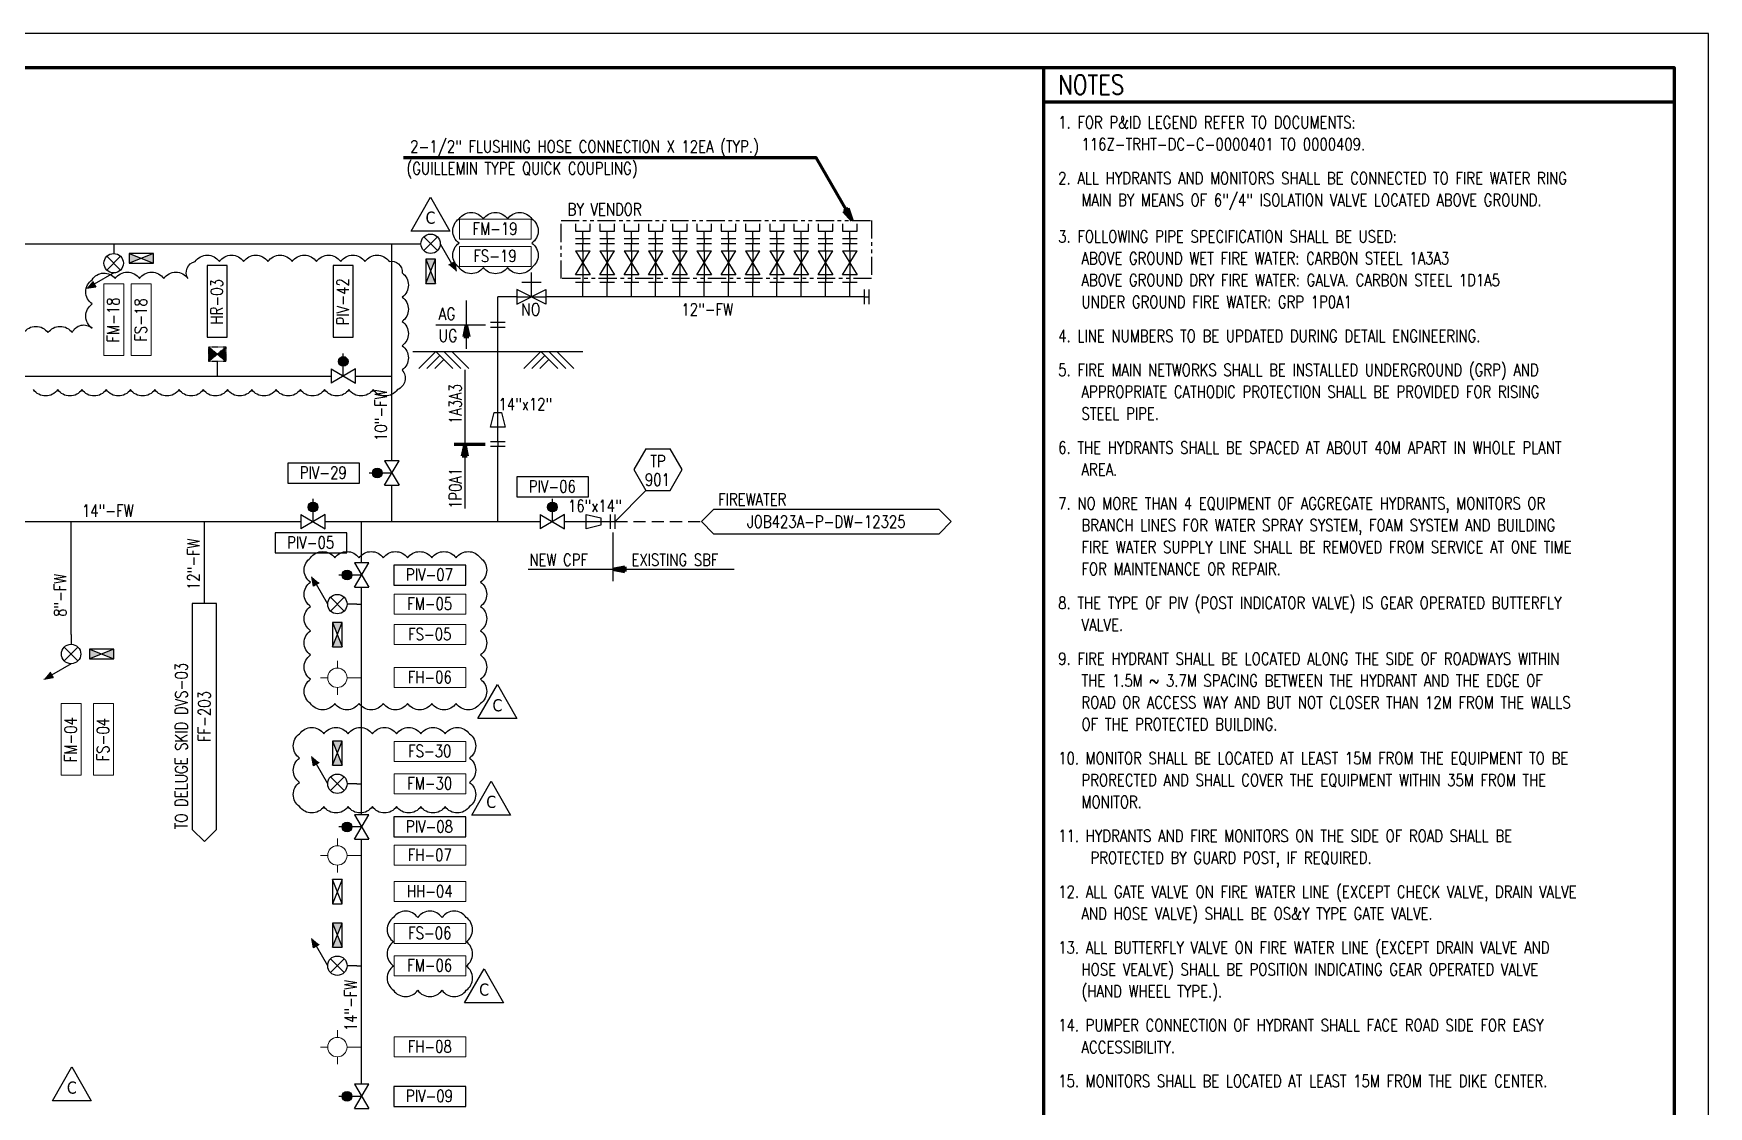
# Model space of a CAD drawing. Header units: millimetres. Extents: x 0 to 841, y 0 to 594.
# Drawn here: x 495.8 to 841, y 372.9 to 594 of the extents above; entities that cross this region are included whole.
import ezdxf
from ezdxf.enums import TextEntityAlignment as Align

# ---------------------------------------------------------------- set-up
doc = ezdxf.new("R2010")
doc.units = ezdxf.units.MM
for name, pattern in [('CENTER', [2, 1.25, -0.25, 0.25, -0.25]), ('HID3', [7, 5, -2]), ('HIDDEN', [0.375, 0.25, -0.125]), ('PHANTOM', [2.5, 1.25, -0.25, 0.25, -0.25, 0.25, -0.25])]:
    doc.linetypes.add(name, pattern=pattern)
for name, color, linetype in [('(PIPELINE) FIREWATER UG', 4, 'HID3'), ('(USER) FF_FIRE MONITOR', 2, 'Continuous'), ('(USER) FF_FIRE WATER LINE (AG)', 4, 'Continuous'), ('(USER) FF_OUTDOOR HOSE RELEL', 2, 'CENTER'), ('(USER) WATER SPRAY SYTEM', 7, 'Continuous'), ('1p', 1, 'PHANTOM'), ('2c', 7, 'Continuous'), ('3c', 6, 'Continuous'), ('border', 7, 'Continuous'), ('FF_FOAM SHELTER', 2, 'Continuous'), ('FF_HOSE HOUSE', 2, 'Continuous'), ('FF_TAG_HR', 7, 'Continuous'), ('FF_TAG_PIV', 7, 'Continuous'), ('Fire-Flange', 2, 'Continuous'), ('Fire-Text', 7, 'Continuous'), ('Fire-Text-1', 7, 'Continuous'), ('Fire-Valve-Gate', 2, 'Continuous'), ('PIV', 2, 'Continuous'), ('Reducer', 2, 'Continuous'), ('Rev.C', 1, 'Continuous'), ('TITLE', 7, 'Continuous')]:
    doc.layers.add(name, color=color, linetype=linetype)
doc.layers.add('(PIPELINE) 가상선 (색 없음)', color=250, linetype='Continuous', transparency=0.9)
for name, color, linetype, lineweight in [('(USER) FF_WATER HYDRANT (3WAY)', 2, 'Continuous', 0), ('FF_DETAIL', 7, 'Continuous', 100), ('FF_HOSE VALVE', 2, 'Continuous', 100), ('FF_TAG_FH', 7, 'Continuous', 0), ('FF_TAG_FS', 7, 'Continuous', 0), ('FF_TAG_HFM', 7, 'Continuous', 0), ('FF_TAG_HH', 7, 'Continuous', 0), ('P', 250, 'Continuous', 100)]:
    doc.layers.add(name, color=color, linetype=linetype, lineweight=lineweight)
doc.styles.add('GHS', font='romans.shx', dxfattribs={"width": 0.9, "bigfont": 'ghs.shx'})
doc.styles.add('HSG', font='simplex.shx')
doc.styles.add('ROMANS', font='romans.shx', dxfattribs={"width": 0.85})
doc.styles.add('VERDANA', font='verdana.ttf', dxfattribs={"width": 0.75})

# ---------------------------------------------------------------- blocks, each defined once
blk = doc.blocks.new('A$C25e64853')
at = {"layer": '(USER) FF_FIRE MONITOR', "linetype": 'Continuous'}
h = blk.add_hatch(color=256, dxfattribs=at)
h.dxf.hatch_style = 1
h.paths.add_polyline_path([(1391, 4342), (2110, 4468), (1641, 3908)])
for p, q in [((0, 3250), (1516, 4125)), ((1391, 4342), (2110, 4468)), ((1641, 3908), (1391, 4342)), ((-530, 1970), (530, 3030)), ((530, 1970), (-530, 3030)), ((0, 1000), (0, 1750))]:
    blk.add_line(p, q, dxfattribs=at)
blk.add_circle((0, 2500), 750, dxfattribs=at)
blk = doc.blocks.new('A$C029752eb')
at = {"layer": 'FF_HOSE HOUSE', "linetype": 'Continuous'}
for p, q in [((-5, 2), (-5, 0)), ((0, 2), (-5, 2)), ((-5, 2), (0, 0)), ((0, 2), (-5, 0)), ((-5, 0), (0, 0)), ((0, 0), (0, 2))]:
    blk.add_line(p, q, dxfattribs=at)
blk = doc.blocks.new('A$Cdd6ef483')
at = {"layer": 'FF_FOAM SHELTER', "linetype": 'Continuous'}
h = blk.add_hatch(color=256, dxfattribs=at)
h.dxf.hatch_style = 1
h.paths.add_polyline_path([(-5, 2), (-5, 0), (-2.5, 1)])
h.paths.add_polyline_path([(0, 2), (-2.5, 1), (0, 0)])
for p, q in [((-5, 2), (-5, 0)), ((0, 2), (-5, 2)), ((-5, 2), (0, 0)), ((0, 2), (-5, 0)), ((-5, 0), (0, 0)), ((0, 0), (0, 2))]:
    blk.add_line(p, q, dxfattribs=at)
blk = doc.blocks.new('A$C7f0073da')
at = {"layer": 'PIV', "linetype": 'Continuous'}
h = blk.add_hatch(color=256, dxfattribs=at)
h.dxf.hatch_style = 1
edge = h.paths.add_edge_path()
edge.add_arc((0, 900), 300, 0, 360)
for p, q in [((0, 0), (0, 1400)), ((-750, 450), (-750, -450)), ((-750, 450), (750, -450)), ((750, 450), (-750, -450)), ((750, -450), (750, 450))]:
    blk.add_line(p, q, dxfattribs=at)
blk.add_circle((0, 900), 300, dxfattribs=at)
blk = doc.blocks.new('A$C004D60F6')
at = {"layer": '(USER) FF_WATER HYDRANT (3WAY)', "linetype": 'Continuous'}
for p, q in [((0, -400), (0, 50)), ((-600, -1000), (-1050, -1000)), ((600, -1000), (1050, -1000)), ((0, -1600), (0, -2500))]:
    blk.add_line(p, q, dxfattribs=at)
blk.add_circle((0, -1000), 600, dxfattribs=at)
blk = doc.blocks.new('A$C67D7609D')
at = {"layer": 'FF_DETAIL', "linetype": 'Continuous'}
h = blk.add_hatch(color=256, dxfattribs=at)
h.dxf.hatch_style = 1
h.paths.add_polyline_path([(0, 0), (-2.5, -0.5), (-2.5, 0.5)])
for p, q in [((-2.5, 0.5), (-2.5, -0.5)), ((0, 0), (-2.5, 0.5)), ((0, 0), (-2.5, -0.5))]:
    blk.add_line(p, q, dxfattribs=at)
blk = doc.blocks.new('A$C15AA2AB4')
for p, q in [((-23.25, 5), (-25.75, 2.5)), ((23.25, 5), (-23.25, 5)), ((23.25, 5), (25.75, 2.5)), ((-25.75, 2.5), (-23.25, 0)), ((-23.25, 0), (23.25, 0)), ((25.75, 2.5), (23.25, 0))]:
    blk.add_line(p, q)
blk = doc.blocks.new('A$C863dcba8')
at = {"layer": '3c', "color": 2}
blk.add_line((-1.5, 0), (1.5, 0), dxfattribs=at)
at = {"layer": '3c', "color": 2, "linetype": 'Continuous'}
for p, q in [((-1.5, -5), (1.5, 0)), ((-1.5, 0), (1.5, -5)), ((1.5, -5), (-1.5, -5))]:
    blk.add_line(p, q, dxfattribs=at)
blk = doc.blocks.new('Fire-Flange')
at = {"layer": 'Fire-Flange'}
for p, q in [((-1, -1.5), (-1, 1.5)), ((0, -1.5), (0, 1.5))]:
    blk.add_line(p, q, dxfattribs=at)
blk = doc.blocks.new('Fire-Valve-Gate')
at = {"layer": 'Fire-Valve-Gate'}
for p, q in [((3, 0), (3, 5)), ((1, 3), (5, 3))]:
    blk.add_line(p, q, dxfattribs=at)
blk.add_lwpolyline([(6, -1.5), (0, 1.5), (0, -1.5), (6, 1.5)], close=True, dxfattribs=at)
blk = doc.blocks.new('A$C16d36d41')
for p, q in [((46.51, 2.5), (0, 2.5)), ((0, 2.5), (0, -2.5)), ((49.01, 0), (46.51, 2.5)), ((0, -2.5), (46.51, -2.5)), ((46.51, -2.5), (49.01, 0))]:
    blk.add_line(p, q)
blk = doc.blocks.new('A$C70daf05d')
at = {"layer": '(USER) FF_OUTDOOR HOSE RELEL'}
h = blk.add_hatch(color=256, dxfattribs=at)
h.dxf.hatch_style = 1
h.paths.add_polyline_path([(-1750, 1500), (-1750, -1500), (0, 0), (1750, 1500), (1750, -1500)])
for p, q in [((1750, 1500), (-1750, -1500)), ((-1750, 1500), (1750, -1500))]:
    blk.add_line(p, q, dxfattribs=at)
at = {"layer": '(USER) FF_OUTDOOR HOSE RELEL', "linetype": 'Continuous'}
blk.add_line((1750, -1500), (1750, 500), dxfattribs=at)
at = {"layer": '(USER) FF_OUTDOOR HOSE RELEL'}
for points in [[(-1750, 1500), (1750, 1500), (1750, -1500), (-1750, -1500), (-1750, 1500)], [(-1750, 1500), (-1750, -1500), (0, 0), (1750, 1500), (1750, -1500), (-1750, 1500)]]:
    blk.add_lwpolyline(points, dxfattribs=at)

msp = doc.modelspace()

# ---------------------------------------------------------------- linework, layer by layer
at = {"layer": '(PIPELINE) FIREWATER UG', "linetype": 'Continuous', "ltscale": 20}
for p, q in [((414.21, 550.69), (573.67, 550.69)), ((569.67, 505.94), (569.67, 550.69)), ((591.52, 515.91), (591.52, 533.51)), ((533.71, 526.44), (533.71, 523.44)), ((366.71, 523.44), (557.17, 523.44)), ((562.17, 523.44), (569.67, 523.44)), ((591.52, 509.91), (591.52, 512.91)), ((591.52, 509.91), (591.52, 512.91)), ((591.52, 493.44), (591.52, 508.91)), ((569.67, 493.44), (569.67, 500.94)), ((474.83, 493.44), (550.96, 493.44)), ((503.59, 470.17), (503.59, 493.44)), ((531.05, 476.55), (531.05, 493.44)), ((555.96, 493.44), (600.28, 493.44)), ((563.46, 484.94), (563.46, 493.44)), ((605.28, 493.44), (609.73, 493.44)), ((612.73, 493.44), (614.73, 493.44)), ((563.46, 433.04), (563.46, 479.94)), ((563.46, 377.54), (563.46, 428.04))]:
    msp.add_line(p, q, dxfattribs=at)
at = {"layer": '(PIPELINE) 가상선 (색 없음)'}
for p, q in [((609.05, 551.76), (609.05, 550.76)), ((609.05, 549.26), (609.05, 542.76)), ((614.05, 551.76), (614.05, 550.76)), ((614.05, 549.26), (614.05, 542.76)), ((619.05, 551.76), (619.05, 550.76)), ((619.05, 549.26), (619.05, 542.76)), ((624.05, 551.76), (624.05, 550.76)), ((624.05, 549.26), (624.05, 542.76)), ((629.05, 551.76), (629.05, 550.76)), ((629.05, 549.26), (629.05, 542.76)), ((634.05, 551.76), (634.05, 550.76)), ((634.05, 549.26), (634.05, 542.76)), ((639.05, 551.76), (639.05, 550.76)), ((639.05, 549.26), (639.05, 542.76)), ((644.05, 551.76), (644.05, 550.76)), ((644.05, 549.26), (644.05, 542.76)), ((649.05, 551.76), (649.05, 550.76)), ((649.05, 549.26), (649.05, 542.76)), ((654.05, 551.76), (654.05, 550.76)), ((654.05, 549.26), (654.05, 542.76)), ((659.05, 551.76), (659.05, 550.76)), ((659.05, 549.26), (659.05, 542.76)), ((664.05, 551.76), (664.05, 550.76)), ((664.05, 549.26), (664.05, 542.76)), ((595.44, 539.76), (601.44, 539.76)), ((667.05, 539.76), (668.05, 539.76)), ((591.52, 533.51), (591.52, 534.51)), ((591.52, 512.91), (591.52, 515.91)), ((591.52, 509.91), (591.52, 508.91)), ((609.73, 493.44), (612.73, 493.44)), ((614.73, 493.44), (615.73, 493.44))]:
    msp.add_line(p, q, dxfattribs=at)
at = {"layer": '(USER) FF_FIRE WATER LINE (AG)', "linetype": 'Continuous'}
for p, q in [((609.05, 551.76), (609.05, 553.26)), ((614.05, 551.76), (614.05, 553.26)), ((619.05, 551.76), (619.05, 553.26)), ((624.05, 551.76), (624.05, 553.26)), ((629.05, 551.76), (629.05, 553.26)), ((634.05, 551.76), (634.05, 553.26)), ((639.05, 551.76), (639.05, 553.26)), ((644.05, 551.76), (644.05, 553.26)), ((649.05, 551.76), (649.05, 553.26)), ((654.05, 551.76), (654.05, 553.26)), ((659.05, 551.76), (659.05, 553.26)), ((664.05, 551.76), (664.05, 553.26)), ((609.05, 549.26), (609.05, 550.76)), ((614.05, 549.26), (614.05, 550.76)), ((619.05, 549.26), (619.05, 550.76)), ((624.05, 549.26), (624.05, 550.76)), ((629.05, 549.26), (629.05, 550.76)), ((634.05, 549.26), (634.05, 550.76)), ((639.05, 549.26), (639.05, 550.76)), ((644.05, 549.26), (644.05, 550.76)), ((649.05, 549.26), (649.05, 550.76)), ((654.05, 549.26), (654.05, 550.76)), ((659.05, 549.26), (659.05, 550.76)), ((664.05, 549.26), (664.05, 550.76)), ((609.05, 539.76), (609.05, 542.76)), ((614.05, 539.76), (614.05, 542.76)), ((619.05, 539.76), (619.05, 542.76)), ((624.05, 539.76), (624.05, 542.76)), ((629.05, 539.76), (629.05, 542.76)), ((634.05, 539.76), (634.05, 542.76)), ((639.05, 539.76), (639.05, 542.76)), ((644.05, 539.76), (644.05, 542.76)), ((649.05, 539.76), (649.05, 542.76)), ((654.05, 539.76), (654.05, 542.76)), ((659.05, 539.76), (659.05, 542.76)), ((664.05, 539.76), (664.05, 542.76)), ((595.44, 539.76), (591.52, 539.76)), ((591.52, 534.51), (591.52, 539.76)), ((667.05, 539.76), (601.44, 539.76))]:
    msp.add_line(p, q, dxfattribs=at)
at = {"layer": '(USER) FF_FIRE WATER LINE (AG)', "color": 7, "linetype": 'Continuous'}
for p, q in [((667.05, 538.26), (667.05, 541.26)), ((668.05, 538.26), (668.05, 541.26)), ((614.73, 491.94), (614.73, 494.94)), ((615.73, 491.94), (615.73, 494.94))]:
    msp.add_line(p, q, dxfattribs=at)
at = {"layer": '(USER) FF_FIRE WATER LINE (AG)', "color": 7, "linetype": 'HIDDEN', "ltscale": 10}
msp.add_line((615.73, 493.44), (633.47, 493.44), dxfattribs=at)
at = {"layer": '(USER) FF_FIRE WATER LINE (AG)', "color": 2}
for p, q in [((562.46, 476.44), (563.46, 476.44)), ((562.46, 439.44), (563.46, 439.44)), ((562.46, 401.95), (563.46, 401.95))]:
    msp.add_line(p, q, dxfattribs=at)
at = {"color": 15, "linetype": 'Continuous'}
for p, q in [((574.02, 528.51), (609.02, 528.51)), ((578.76, 528.51), (575.26, 525.01)), ((578.76, 528.51), (582.26, 525.01)), ((580.41, 528.51), (583.91, 525.01)), ((582.06, 528.51), (585.55, 525.01)), ((600.4, 528.51), (596.9, 525.01)), ((600.4, 528.51), (603.9, 525.01)), ((602.05, 528.51), (605.55, 525.01)), ((603.7, 528.51), (607.19, 525.01)), ((579.59, 527.68), (576.91, 525.01)), ((580.41, 526.86), (578.56, 525.01)), ((601.22, 527.68), (598.55, 525.01)), ((602.05, 526.86), (600.2, 525.01))]:
    msp.add_line(p, q, dxfattribs=at)
at = {"color": 0}
for p, q in [((622.05, 508.45), (619.52, 504.17)), ((622.05, 508.45), (627.05, 508.45)), ((629.52, 504.17), (627.05, 508.45)), ((619.52, 504.17), (622.05, 499.84)), ((627.05, 499.84), (629.52, 504.17)), ((622.05, 499.84), (615.73, 493.44)), ((622.05, 499.84), (627.05, 499.84))]:
    msp.add_line(p, q, dxfattribs=at)
at = {"layer": '1p', "ltscale": 3}
msp.add_lwpolyline([(604.55, 555.51), (668.55, 555.51), (668.55, 543.51), (604.55, 543.51)], close=True, dxfattribs=at)
at = {"layer": '2c'}
for p, q in [((615.23, 491.19), (615.23, 481.15)), ((597.78, 483.64), (640.24, 483.64))]:
    msp.add_line(p, q, dxfattribs=at)
at = {"layer": '3c', "color": 2}
for p, q in [((607.55, 554.76), (607.55, 553.26)), ((607.55, 553.26), (610.55, 553.26)), ((610.55, 553.26), (610.55, 554.76)), ((612.55, 554.76), (612.55, 553.26)), ((612.55, 553.26), (615.55, 553.26)), ((615.55, 553.26), (615.55, 554.76)), ((617.55, 554.76), (617.55, 553.26)), ((617.55, 553.26), (620.55, 553.26)), ((620.55, 553.26), (620.55, 554.76)), ((622.55, 554.76), (622.55, 553.26)), ((622.55, 553.26), (625.55, 553.26)), ((625.55, 553.26), (625.55, 554.76)), ((627.55, 554.76), (627.55, 553.26)), ((627.55, 553.26), (630.55, 553.26)), ((630.55, 553.26), (630.55, 554.76)), ((632.55, 554.76), (632.55, 553.26)), ((632.55, 553.26), (635.55, 553.26)), ((635.55, 553.26), (635.55, 554.76)), ((637.55, 554.76), (637.55, 553.26)), ((637.55, 553.26), (640.55, 553.26)), ((640.55, 553.26), (640.55, 554.76)), ((642.55, 554.76), (642.55, 553.26)), ((642.55, 553.26), (645.55, 553.26)), ((645.55, 553.26), (645.55, 554.76)), ((647.55, 554.76), (647.55, 553.26)), ((647.55, 553.26), (650.55, 553.26)), ((650.55, 553.26), (650.55, 554.76)), ((652.55, 554.76), (652.55, 553.26)), ((652.55, 553.26), (655.55, 553.26)), ((655.55, 553.26), (655.55, 554.76)), ((657.55, 554.76), (657.55, 553.26)), ((657.55, 553.26), (660.55, 553.26)), ((660.55, 553.26), (660.55, 554.76)), ((662.55, 554.76), (662.55, 553.26)), ((662.55, 553.26), (665.55, 553.26)), ((665.55, 553.26), (665.55, 554.76)), ((607.55, 551.76), (610.55, 551.76)), ((607.55, 550.76), (610.55, 550.76)), ((612.55, 551.76), (615.55, 551.76)), ((612.55, 550.76), (615.55, 550.76)), ((617.55, 551.76), (620.55, 551.76)), ((617.55, 550.76), (620.55, 550.76)), ((622.55, 551.76), (625.55, 551.76)), ((622.55, 550.76), (625.55, 550.76)), ((627.55, 551.76), (630.55, 551.76)), ((627.55, 550.76), (630.55, 550.76)), ((632.55, 551.76), (635.55, 551.76)), ((632.55, 550.76), (635.55, 550.76)), ((637.55, 551.76), (640.55, 551.76)), ((637.55, 550.76), (640.55, 550.76)), ((642.55, 551.76), (645.55, 551.76)), ((642.55, 550.76), (645.55, 550.76)), ((647.55, 551.76), (650.55, 551.76)), ((647.55, 550.76), (650.55, 550.76)), ((652.55, 551.76), (655.55, 551.76)), ((652.55, 550.76), (655.55, 550.76)), ((657.55, 551.76), (660.55, 551.76)), ((657.55, 550.76), (660.55, 550.76)), ((662.55, 551.76), (665.55, 551.76)), ((662.55, 550.76), (665.55, 550.76))]:
    msp.add_line(p, q, dxfattribs=at)
at = {"layer": '3c', "color": 2, "linetype": 'Continuous'}
for p, q in [((607.55, 542.76), (610.55, 542.76)), ((612.55, 542.76), (615.55, 542.76)), ((617.55, 542.76), (620.55, 542.76)), ((622.55, 542.76), (625.55, 542.76)), ((627.55, 542.76), (630.55, 542.76)), ((632.55, 542.76), (635.55, 542.76)), ((637.55, 542.76), (640.55, 542.76)), ((642.55, 542.76), (645.55, 542.76)), ((647.55, 542.76), (650.55, 542.76)), ((652.55, 542.76), (655.55, 542.76)), ((657.55, 542.76), (660.55, 542.76)), ((662.55, 542.76), (665.55, 542.76))]:
    msp.add_line(p, q, dxfattribs=at)
at = {"layer": 'border'}
msp.add_lwpolyline([(0, 0), (841, 0), (841, 594), (0, 594)], close=True, dxfattribs=at)
at = {"layer": 'FF_DETAIL', "color": 0, "linetype": 'Continuous'}
for points in [[(572.07, 568.47), (657.08, 568.47), (664.51, 555.51)], [(582.54, 509.41), (588.92, 509.41)]]:
    msp.add_lwpolyline(points, dxfattribs=at)
at = {"layer": 'FF_TAG_FH'}
for points in [[(570.19, 459.25), (584.96, 459.25), (584.96, 463.37), (570.19, 463.37), (570.19, 459.25)], [(570.19, 422.64), (584.96, 422.64), (584.96, 426.76), (570.19, 426.76), (570.19, 422.64)], [(570.19, 383.16), (584.96, 383.16), (584.96, 387.28), (570.19, 387.28), (570.19, 383.16)]]:
    msp.add_lwpolyline(points, dxfattribs=at)
at = {"layer": 'FF_TAG_FS'}
for points in [[(583.64, 546.03), (598.41, 546.03), (598.41, 550.15), (583.64, 550.15), (583.64, 546.03)], [(520.1, 527.69), (520.1, 542.45), (515.98, 542.45), (515.98, 527.69), (520.1, 527.69)], [(570.19, 468.11), (584.96, 468.11), (584.96, 472.23), (570.19, 472.23), (570.19, 468.11)], [(512.31, 441.23), (512.31, 456), (508.19, 456), (508.19, 441.23), (512.31, 441.23)], [(570.19, 444.04), (584.96, 444.04), (584.96, 448.16), (570.19, 448.16), (570.19, 444.04)], [(570.19, 406.55), (584.96, 406.55), (584.96, 410.67), (570.19, 410.67), (570.19, 406.55)]]:
    msp.add_lwpolyline(points, dxfattribs=at)
at = {"layer": 'FF_TAG_HFM'}
for points in [[(583.64, 551.65), (598.41, 551.65), (598.41, 555.77), (583.64, 555.77), (583.64, 551.65)], [(514.43, 527.69), (514.43, 542.45), (510.31, 542.45), (510.31, 527.69), (514.43, 527.69)], [(570.19, 474.38), (584.96, 474.38), (584.96, 478.5), (570.19, 478.5), (570.19, 474.38)], [(505.65, 441.23), (505.65, 456), (501.53, 456), (501.53, 441.23), (505.65, 441.23)], [(570.19, 437.38), (584.96, 437.38), (584.96, 441.5), (570.19, 441.5), (570.19, 437.38)], [(570.19, 399.89), (584.96, 399.89), (584.96, 404.01), (570.19, 404.01), (570.19, 399.89)]]:
    msp.add_lwpolyline(points, dxfattribs=at)
at = {"layer": 'FF_TAG_HH'}
msp.add_lwpolyline([(570.19, 415.15), (584.96, 415.15), (584.96, 419.27), (570.19, 419.27), (570.19, 415.15)], dxfattribs=at)
at = {"layer": 'FF_TAG_HR'}
msp.add_lwpolyline([(535.77, 531.44), (535.77, 546.2), (531.65, 546.2), (531.65, 531.44), (535.77, 531.44)], dxfattribs=at)
at = {"layer": 'FF_TAG_PIV'}
for points in [[(561.73, 531.44), (561.73, 546.2), (557.61, 546.2), (557.61, 531.44), (561.73, 531.44)], [(548.24, 501.38), (563.01, 501.38), (563.01, 505.5), (548.24, 505.5), (548.24, 501.38)], [(595.45, 498.53), (610.22, 498.53), (610.22, 502.65), (595.45, 502.65), (595.45, 498.53)], [(545.65, 486.99), (560.42, 486.99), (560.42, 491.11), (545.65, 491.11), (545.65, 486.99)], [(570.13, 480.38), (584.9, 480.38), (584.9, 484.5), (570.13, 484.5), (570.13, 480.38)], [(570.13, 428.48), (584.9, 428.48), (584.9, 432.6), (570.13, 432.6), (570.13, 428.48)], [(570.13, 372.98), (584.9, 372.98), (584.9, 377.1), (570.13, 377.1), (570.13, 372.98)]]:
    msp.add_lwpolyline(points, dxfattribs=at)
at = {"layer": 'Fire-Text-1'}
for p, q in [((585.02, 539.01), (585.02, 529.01)), ((578.74, 534.01), (589.02, 534.01))]:
    msp.add_line(p, q, dxfattribs=at)
msp.add_lwpolyline([(584.7, 524.69), (584.7, 496.15)], dxfattribs=at)
at = {"layer": 'P', "color": 0, "linetype": 'Continuous'}
for points in [[(27.99, 586.93), (27.99, 7), (834, 7), (834, 586.93), (27.99, 586.93)], [(704, 586.93), (704, 7)], [(704, 579.94), (834, 579.94)]]:
    msp.add_lwpolyline(points, dxfattribs=at)
at = {"layer": 'Reducer'}
for points in [[(590.77, 515.91), (592.27, 515.91), (593.02, 512.91), (590.02, 512.91)], [(612.73, 494.19), (612.73, 492.69), (609.73, 491.94), (609.73, 494.94)]]:
    msp.add_lwpolyline(points, close=True, dxfattribs=at)
at = {"layer": 'Rev.C'}
for points in [[(577.66, 560.31), (581.66, 553.31), (573.66, 553.31)], [(591.44, 459.86), (595.44, 452.86), (587.44, 452.86)], [(590.16, 439.96), (594.16, 432.96), (586.16, 432.96)], [(588.69, 401.28), (592.69, 394.28), (584.69, 394.28)], [(503.74, 381.09), (507.74, 374.09), (499.74, 374.09)]]:
    msp.add_lwpolyline(points, close=True, dxfattribs=at)
for points in [[(583.54, 555.82, -0.520567), (588.54, 555.82, -0.520567), (593.54, 555.82, -0.520567), (598.54, 555.82, -0.520567), (598.54, 550.82, -0.520567), (598.54, 545.82, -0.520567), (593.54, 545.82, -0.520567), (588.54, 545.82, -0.520567), (583.54, 545.82, -0.520567), (583.54, 550.82, -0.520567), (583.54, 555.82, -0.520567)], [(493.83, 532.37, -0.520567), (498.83, 532.37, -0.520567), (503.83, 532.37, -0.520567), (507.92, 533.28, -0.520567), (507.92, 538.28, -0.520567), (507.92, 543.28, -0.520567), (512.68, 543.52, -0.520567), (517.68, 543.52, -0.520567), (522.68, 543.52, -0.520567), (527.68, 543.52, -0.520567), (529.15, 547.04, -0.520567), (534.15, 547.04, -0.520567), (539.15, 547.04, -0.520567), (544.15, 547.04, -0.520567), (549.15, 547.04, -0.520567), (554.15, 547.04, -0.520567), (559.15, 547.04, -0.520567), (564.15, 547.04, -0.520567), (569.15, 547.04, -0.520567), (571.79, 544.68, -0.520567), (571.79, 539.68, -0.520567), (571.79, 534.68, -0.520567), (571.79, 529.68, -0.520567), (571.79, 524.68, -0.520567), (570.84, 520.63, -0.520567), (565.84, 520.63, -0.520567), (560.84, 520.63, -0.520567), (555.84, 520.63, -0.520567), (550.84, 520.63, -0.520567), (545.84, 520.63, -0.520567), (540.84, 520.63, -0.520567), (535.84, 520.63, -0.520567), (530.84, 520.63, -0.520567), (525.84, 520.63, -0.520567), (520.84, 520.63, -0.520567), (515.84, 520.63, -0.520567), (510.84, 520.63, -0.520567), (505.84, 520.63, -0.520567), (500.84, 520.63, -0.520567), (495.84, 520.63, -0.520567)], [(552.93, 485.97, -0.520567), (557.93, 485.97, -0.520567), (562.93, 485.97, -0.520567), (567.93, 485.97, -0.520567), (572.93, 485.97, -0.520567), (577.93, 485.97, -0.520567), (582.93, 485.97, -0.520567), (587.93, 485.97, -0.520567), (587.93, 480.97, -0.520567), (587.93, 475.97, -0.520567), (587.93, 470.97, -0.520567), (587.93, 465.97, -0.520567), (587.93, 460.97, -0.520567), (587.93, 455.97, -0.520567), (582.93, 455.97, -0.520567), (577.93, 455.97, -0.520567), (572.93, 455.97, -0.520567), (567.93, 455.97, -0.520567), (562.93, 455.97, -0.520567), (557.93, 455.97, -0.520567), (552.93, 455.97, -0.520567), (552.93, 460.97, -0.520567), (552.93, 465.97, -0.520567), (552.93, 470.97, -0.520567), (552.93, 475.97, -0.520567), (552.93, 480.97, -0.520567), (552.93, 485.97, -0.520567)], [(550.67, 449.72, -0.520567), (555.67, 449.72, -0.520567), (560.67, 449.72, -0.520567), (565.67, 449.72, -0.520567), (570.67, 449.72, -0.520567), (575.67, 449.72, -0.520567), (580.67, 449.72, -0.520567), (585.67, 449.72, -0.520567), (585.67, 444.72, -0.520567), (585.67, 439.72, -0.520567), (585.67, 434.72, -0.520567), (580.67, 434.72, -0.520567), (575.67, 434.72, -0.520567), (570.67, 434.72, -0.520567), (565.67, 434.72, -0.520567), (560.67, 434.72, -0.520567), (555.67, 434.72, -0.520567), (550.67, 434.72, -0.520567), (550.67, 439.72, -0.520567), (550.67, 444.72, -0.520567), (550.67, 449.72, -0.520567)]]:
    msp.add_lwpolyline(points, format="xyb", dxfattribs=at)
msp.add_lwpolyline([(570.03, 401.89, 0.520567), (570.03, 396.89, 0.520567), (575.03, 396.89, 0.520567), (580.03, 396.89, 0.520567), (585.03, 396.89, 0.520567), (585.03, 401.89, 0.520567), (585.03, 406.89, 0.520567), (585.03, 411.89, 0.520567), (580.03, 411.89, 0.520567), (575.03, 411.89, 0.520567), (570.03, 411.89, 0.520567), (570.03, 406.89, 0.520567)], format="xyb", close=True, dxfattribs=at)

# ---------------------------------------------------------------- block references
at = {"layer": '(USER) FF_FIRE MONITOR', "xscale": 0.002666666666666667, "yscale": 0.002666666666666667, "zscale": 0.002666666666666667}
for p, rotation in [((571.01, 550.69), 269.9999999999999), ((512.37, 553.35), 180), ((565.13, 476.44), 89.99999999999999), ((503.59, 472.83), 180), ((565.13, 439.44), 89.99999999999999), ((565.13, 401.95), 89.99999999999999)]:
    msp.add_blockref('A$C25e64853', p, dxfattribs=dict(at, rotation=rotation))
at = {"layer": '(USER) FF_OUTDOOR HOSE RELEL', "xscale": 0.001, "yscale": 0.001, "zscale": 0.001}
msp.add_blockref('A$C70daf05d', (533.71, 527.94), dxfattribs=at)
at = {"layer": '(USER) FF_WATER HYDRANT (3WAY)', "color": 8, "xscale": 0.003333333333333334, "yscale": 0.003333333333333334, "zscale": 0.003333333333333334, "rotation": 89.99999999999999}
for p in [(555.13, 461.27), (555.13, 424.66), (555.13, 385.18)]:
    msp.add_blockref('A$C004D60F6', p, dxfattribs=at)
at = {"layer": '(USER) WATER SPRAY SYTEM', "rotation": 270}
msp.add_blockref('A$C16d36d41', (531.05, 476.55), dxfattribs=at)
at = {"linetype": 'Continuous'}
msp.add_blockref('A$C15AA2AB4', (659.22, 490.94), dxfattribs=at)
at = {"layer": 'FF_DETAIL', "linetype": 'Continuous', "rotation": 299.8249699649733}
msp.add_blockref('A$C67D7609D', (664.51, 555.51), dxfattribs=at)
at = {"layer": 'FF_DETAIL', "linetype": 'Continuous', "xscale": -1, "rotation": 270}
msp.add_blockref('A$C67D7609D', (584.7, 509.41), dxfattribs=at)
at = {"layer": 'FF_DETAIL', "linetype": 'Continuous', "xscale": -1}
msp.add_blockref('A$C67D7609D', (615.23, 483.64), dxfattribs=at)
at = {"layer": 'FF_FOAM SHELTER', "lineweight": -3}
for p in [(520.54, 546.69), (512.42, 465.17)]:
    msp.add_blockref('A$Cdd6ef483', p, dxfattribs=at)
at = {"layer": 'FF_FOAM SHELTER', "lineweight": -3, "rotation": 90}
for p in [(578.67, 547.52), (559.46, 472.67), (559.46, 448.24), (559.46, 410.75)]:
    msp.add_blockref('A$Cdd6ef483', p, dxfattribs=at)
at = {"layer": 'FF_HOSE HOUSE', "lineweight": -3, "rotation": 270}
msp.add_blockref('A$C029752eb', (557.46, 414.71), dxfattribs=at)
at = {"layer": 'FF_HOSE VALVE', "linetype": 'Continuous'}
for p in [(609.05, 549.26), (614.05, 549.26), (619.05, 549.26), (624.05, 549.26), (629.05, 549.26), (634.05, 549.26), (639.05, 549.26), (644.05, 549.26), (649.05, 549.26), (654.05, 549.26), (659.05, 549.26), (664.05, 549.26)]:
    msp.add_blockref('A$C863dcba8', p, dxfattribs=at)
at = {"layer": 'Fire-Flange', "xscale": -1, "rotation": 270}
msp.add_blockref('Fire-Flange', (591.52, 534.51), dxfattribs=at)
at = {"layer": 'Fire-Flange', "rotation": 90}
msp.add_blockref('Fire-Flange', (591.52, 509.91), dxfattribs=at)
at = {"layer": 'Fire-Text-1', "xscale": -1, "rotation": 270}
msp.add_blockref('A$C67D7609D', (585.02, 534.01), dxfattribs=at)
at = {"layer": 'Fire-Valve-Gate'}
msp.add_blockref('Fire-Valve-Gate', (595.44, 539.76), dxfattribs=at)
at = {"layer": 'PIV', "color": 8, "xscale": 0.003333333333333334, "yscale": 0.003333333333333334, "zscale": 0.003333333333333334}
for p in [(559.67, 523.44), (553.46, 493.44), (602.78, 493.44)]:
    msp.add_blockref('A$C7f0073da', p, dxfattribs=at)
at = {"layer": 'PIV', "color": 8, "xscale": 0.003333333333333334, "yscale": 0.003333333333333334, "zscale": 0.003333333333333334, "rotation": 90}
for p in [(569.67, 503.44), (563.46, 482.44), (563.46, 430.54), (563.46, 375.04)]:
    msp.add_blockref('A$C7f0073da', p, dxfattribs=at)

# ---------------------------------------------------------------- texts
at = {"linetype": 'Continuous', "style": 'ROMANS', "width": 0.8}
msp.add_text('BY VENDOR', height=2.5, dxfattribs=at).set_placement((613.53, 557.79), align=Align.MIDDLE_CENTER)
at = {"color": 0, "width": 0.8}
for s, style, p in [('12"-FW', 'ROMANS', (634.67, 535.9)), ('14"-FW', 'GHS', (511.14, 494.44))]:
    msp.add_text(s, height=2.5, dxfattribs=dict(at, style=style)).set_placement(p, align=Align.CENTER)
for s, style, p in [('10"-FW', 'GHS', (568.67, 515.38)), ('12"-FW', 'ROMANS', (530.05, 484.68)), ('8"-FW', 'GHS', (502.59, 478.27)), ('14"-FW', 'GHS', (562.46, 393.77))]:
    msp.add_text(s, height=2.5, rotation=90, dxfattribs=dict(at, style=style)).set_placement(p, align=Align.CENTER)
at = {"layer": '2c', "style": 'ROMANS', "width": 0.8}
for s, p in [('1. FOR P&ID LEGEND REFER TO DOCUMENTS:', (707, 574.44)), ('2-1/2" FLUSHING HOSE CONNECTION X 12EA (TYP.)', (573.47, 569.47)), ('116Z-TRHT-DC-C-0000401 TO 0000409.', (711.8, 569.94)), ('(GUILLEMIN TYPE QUICK COUPLING)', (572.68, 564.97)), ('2. ALL HYDRANTS AND MONITORS SHALL BE CONNECTED TO FIRE WATER RING', (707, 562.94)), ('MAIN BY MEANS OF 6"/4" ISOLATION VALVE LOCATED ABOVE GROUND.', (711.8, 558.44)), ('3. FOLLOWING PIPE SPECIFICATION SHALL BE USED:', (707, 550.94)), ('ABOVE GROUND WET FIRE WATER: CARBON STEEL 1A3A3', (711.8, 546.44)), ('ABOVE GROUND DRY FIRE WATER: GALVA. CARBON STEEL 1D1A5', (711.8, 541.94)), ('UNDER GROUND FIRE WATER: GRP 1P0A1', (711.8, 537.44)), ('4. LINE NUMBERS TO BE UPDATED DURING DETAIL ENGINEERING.', (707, 530.44)), ('5. FIRE MAIN NETWORKS SHALL BE INSTALLED UNDERGROUND (GRP) AND', (707, 523.44)), ('APPROPRIATE CATHODIC PROTECTION SHALL BE PROVIDED FOR RISING', (711.8, 518.94)), ('STEEL PIPE.', (711.8, 514.44)), ('6. THE HYDRANTS SHALL BE SPACED AT ABOUT 40M APART IN WHOLE PLANT', (707, 507.44)), ('TP', (622.95, 504.63)), ('AREA.', (711.8, 502.94)), ('901', (621.84, 500.83)), ('FIREWATER', (636.92, 496.76)), ('7. NO MORE THAN 4 EQUIPMENT OF AGGREGATE HYDRANTS, MONITORS OR', (707, 495.94)), ('BRANCH LINES FOR WATER SPRAY SYSTEM, FOAM SYSTEM AND BUILDING', (711.8, 491.44)), ('NEW CPF', (598.03, 484.32)), ('EXISTING SBF', (619.06, 484.32)), ('FIRE WATER SUPPLY LINE SHALL BE REMOVED FROM SERVICE AT ONE TIME', (711.8, 486.94)), ('FOR MAINTENANCE OR REPAIR.', (711.8, 482.44)), ('8. THE TYPE OF PIV (POST INDICATOR VALVE) IS GEAR OPERATED BUTTERFLY', (707, 475.44)), ('VALVE.', (711.8, 470.94)), ('9. FIRE HYDRANT SHALL BE LOCATED ALONG THE SIDE OF ROADWAYS WITHIN', (707, 463.94)), ('THE 1.5M ~ 3.7M SPACING BETWEEN THE HYDRANT AND THE EDGE OF', (711.8, 459.44)), ('ROAD OR ACCESS WAY AND BUT NOT CLOSER THAN 12M FROM THE WALLS', (711.8, 454.94)), ('OF THE PROTECTED BUILDING.', (711.8, 450.44)), ('10. MONITOR SHALL BE LOCATED AT LEAST 15M FROM THE EQUIPMENT TO BE', (707, 443.44)), ('PRORECTED AND SHALL COVER THE EQUIPMENT WITHIN 35M FROM THE', (711.8, 438.94)), ('MONITOR.', (711.8, 434.44)), ('11. HYDRANTS AND FIRE MONITORS ON THE SIDE OF ROAD SHALL BE', (707, 427.44)), ('PROTECTED BY GUARD POST, IF REQUIRED.', (713.66, 422.94)), ('12. ALL GATE VALVE ON FIRE WATER LINE (EXCEPT CHECK VALVE, DRAIN VALVE', (707, 415.94)), ('AND HOSE VALVE) SHALL BE OS&Y TYPE GATE VALVE.', (711.8, 411.44)), ('13. ALL BUTTERFLY VALVE ON FIRE WATER LINE (EXCEPT DRAIN VALVE AND', (707, 404.44)), ('HOSE VEALVE) SHALL BE POSITION INDICATING GEAR OPERATED VALVE', (711.8, 399.94)), ('(HAND WHEEL TYPE.).', (711.8, 395.44)), ('14. PUMPER CONNECTION OF HYDRANT SHALL FACE ROAD SIDE FOR EASY', (707, 388.44)), ('ACCESSIBILITY.', (711.8, 383.94)), ('15. MONITORS SHALL BE LOCATED AT LEAST 15M FROM THE DIKE CENTER.', (707, 376.94))]:
    msp.add_text(s, height=2.5, dxfattribs=at).set_placement(p)
msp.add_text('JOB423A-P-DW-12325', height=2.5, dxfattribs=at).set_placement((659.22, 493.44), align=Align.MIDDLE)
msp.add_text('TO DELUGE SKID DVS-03', height=2.5, rotation=90, dxfattribs=at).set_placement((527.55, 430.05))
msp.add_text('FF-203', height=2.5, rotation=90, dxfattribs=at).set_placement((531.05, 453.3), align=Align.MIDDLE)
at = {"layer": 'FF_TAG_FH', "linetype": 'Continuous', "style": 'ROMANS', "width": 0.8}
for s, p in [('FH-06', (577.5, 461.4)), ('FH-07', (577.5, 424.79)), ('FH-08', (577.5, 385.31))]:
    msp.add_text(s, height=2.5, dxfattribs=at).set_placement(p, align=Align.MIDDLE_CENTER)
at = {"layer": 'FF_TAG_FS', "linetype": 'Continuous', "style": 'ROMANS', "width": 0.8}
for s, p in [('FS-19', (590.95, 548.18)), ('FS-05', (577.5, 470.26)), ('FS-30', (577.5, 446.19)), ('FS-06', (577.5, 408.7))]:
    msp.add_text(s, height=2.5, dxfattribs=at).set_placement(p, align=Align.MIDDLE_CENTER)
for s, p in [('FS-18', (517.95, 534.99)), ('FS-04', (510.16, 448.54))]:
    msp.add_text(s, height=2.5, rotation=90, dxfattribs=at).set_placement(p, align=Align.MIDDLE_CENTER)
at = {"layer": 'FF_TAG_HFM', "linetype": 'Continuous', "style": 'ROMANS', "width": 0.8}
for s, p in [('FM-19', (590.95, 553.8)), ('FM-05', (577.5, 476.53)), ('FM-30', (577.5, 439.53)), ('FM-06', (577.5, 402.04))]:
    msp.add_text(s, height=2.5, dxfattribs=at).set_placement(p, align=Align.MIDDLE_CENTER)
for s, p in [('FM-18', (512.28, 534.99)), ('FM-04', (503.5, 448.54))]:
    msp.add_text(s, height=2.5, rotation=90, dxfattribs=at).set_placement(p, align=Align.MIDDLE_CENTER)
at = {"layer": 'FF_TAG_HH', "linetype": 'Continuous', "style": 'ROMANS', "width": 0.8}
msp.add_text('HH-04', height=2.5, dxfattribs=at).set_placement((577.5, 417.3), align=Align.MIDDLE_CENTER)
at = {"layer": 'FF_TAG_HR', "linetype": 'Continuous', "style": 'ROMANS', "width": 0.8}
msp.add_text('HR-03', height=2.5, rotation=90, dxfattribs=at).set_placement((533.62, 538.74), align=Align.MIDDLE_CENTER)
at = {"layer": 'FF_TAG_PIV', "linetype": 'Continuous', "style": 'ROMANS', "width": 0.8}
msp.add_text('PIV-42', height=2.5, rotation=90, dxfattribs=at).set_placement((559.58, 538.74), align=Align.MIDDLE_CENTER)
for s, p in [('PIV-29', (555.55, 503.53)), ('PIV-06', (602.76, 500.68)), ('PIV-05', (552.96, 489.14)), ('PIV-07', (577.44, 482.53)), ('PIV-08', (577.44, 430.63)), ('PIV-09', (577.44, 375.13))]:
    msp.add_text(s, height=2.5, dxfattribs=at).set_placement(p, align=Align.MIDDLE_CENTER)
at = {"layer": 'Fire-Text', "linetype": 'Continuous', "style": 'ROMANS', "width": 0.85}
msp.add_text('NO', height=2.5, dxfattribs=at).set_placement((596.3, 535.91))
at = {"layer": 'Fire-Text-1'}
for s, style, width, p in [('AG', 'HSG', 0.85, (579.28, 535.01)), ('UG', 'HSG', 0.85, (579.28, 530.51)), ('14"x12"', 'ROMANS', 0.8, (591.66, 516.39)), ('16"x14"', 'ROMANS', 0.8, (605.99, 495.44))]:
    msp.add_text(s, height=2.5, dxfattribs=dict(at, style=style, width=width)).set_placement(p)
at = {"layer": 'Fire-Text-1', "style": 'ROMANS', "width": 0.8}
for s, p in [('1A3A3', (584.03, 513.57)), ('1P0A1', (584.03, 496.06))]:
    msp.add_text(s, height=2.5, rotation=90, dxfattribs=at).set_placement(p)
at = {"layer": 'Rev.C', "style": 'VERDANA', "width": 0.85}
for p in [(577.66, 557.31), (591.44, 456.86), (590.16, 436.96), (588.69, 398.28), (503.74, 378.09)]:
    msp.add_text('C', height=2.5, dxfattribs=at).set_placement(p, align=Align.TOP_CENTER)
at = {"layer": 'TITLE', "style": 'ROMANS', "width": 0.8}
msp.add_text('NOTES', height=4, dxfattribs=at).set_placement((707, 581.44))

doc.saveas('drawing.dxf')
